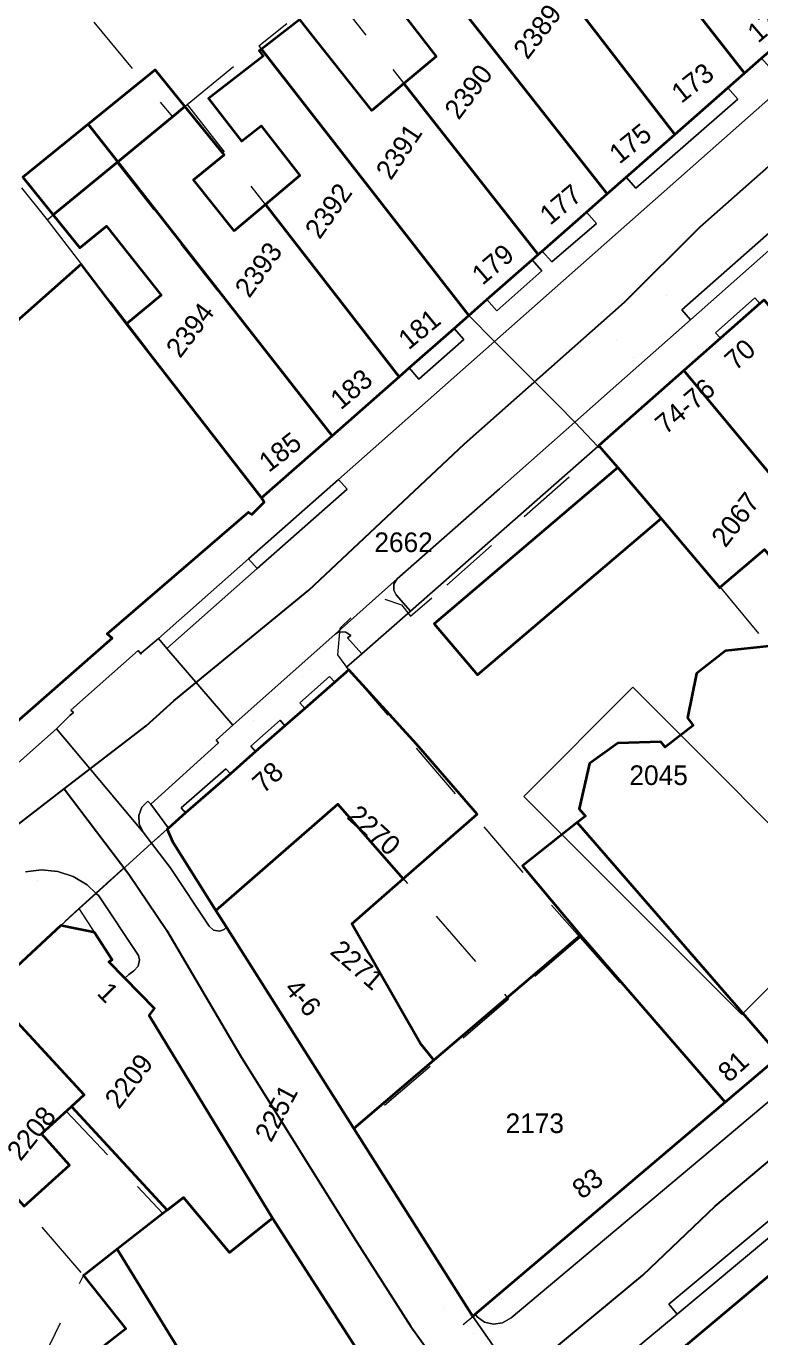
# Model space of a CAD drawing. Header units: metres. Extents: x 0 to 105485, y 0 to 425721.
# Drawn here: x 105034.7 to 105068.4, y 425557.7 to 425617.8 of the extents above; entities that cross this region are included whole.
import ezdxf
from ezdxf.enums import TextEntityAlignment as Align

# ---------------------------------------------------------------- set-up
doc = ezdxf.new("R2010")
doc.units = ezdxf.units.M
doc.header["$MEASUREMENT"] = 0
doc.linetypes.add('KG-PERCEEL-SO', pattern=[19, 5.5, -4, 5.5, -4])
for name, color, linetype, lineweight in [('B-XX-GR-STRUIK-G', 90, 'Continuous', 13), ('B-XX-IE-MEUBILAIR-G', 7, 'Continuous', 18), ('B-XX-IE-MEUBILAIR_WEGMEUBILAIR_AFVALBAK-G', 7, 'Continuous', 18), ('B-XX-KG-GRENS_PERCEEL-G', 150, 'KG-PERCEEL-SO', 18), ('B-XX-KG-GRENS_PERCEEL-T', 150, 'KG-PERCEEL-SO', 18), ('B-XX-OG-BEBOUWING-G', 7, 'Continuous', 35), ('B-XX-OG-BEBOUWING_HUISNUMMER-T', 7, 'Continuous', 18), ('B-XX-OG-GRENS-G', 7, 'Continuous', 18), ('B-XX-OG-TERREIN_ERF-G', 7, 'Continuous', 18), ('B-XX-VH-OPENVERHARDING-G', 90, 'Continuous', 18), ('B-XX-VW-MARKERING-G', 7, 'Continuous', 18)]:
    doc.layers.add(name, color=color, linetype=linetype, lineweight=lineweight)
doc.layers.add('GIS-WEGVAKKEN', color=2, linetype='Continuous')

msp = doc.modelspace()

# ---------------------------------------------------------------- linework, layer by layer
at = {"layer": 'B-XX-GR-STRUIK-G', "ltscale": 0.5}
for points in [[(105066.862, 425614.994), (105064.421, 425612.848), (105062.2, 425610.896), (105062.645, 425610.39), (105067.32, 425614.474)], [(105060.382, 425609.298), (105058.344, 425607.507), (105058.784, 425607.007), (105060.839, 425608.777)], [(105057.886, 425607.104), (105055.813, 425605.282), (105056.269, 425604.764), (105058.332, 425606.598)], [(105068.328, 425605.107), (105068.102, 425605.363), (105066.299, 425603.762), (105066.521, 425603.511)], [(105054.305, 425603.957), (105052.245, 425602.146), (105052.695, 425601.635), (105054.749, 425603.452)], [(105048.832, 425587.741), (105048.602, 425588.003), (105047.232, 425586.788), (105047.456, 425586.533)], [(105046.554, 425585.741), (105046.332, 425585.993), (105044.984, 425584.804), (105045.203, 425584.554)], [(105044.048, 425583.54), (105043.847, 425583.769), (105041.8, 425581.968), (105041.999, 425581.741)]]:
    msp.add_lwpolyline(points, close=True, dxfattribs=at)
at = {"layer": 'B-XX-IE-MEUBILAIR-G', "color": 0, "true_color": 0x604a38}
for points in [[(105068.208, 425614, 3.718), (105068.208, 425614, 5.218)], [(105065.255, 425612.001, 3.74), (105065.255, 425612.001, 6.74)], [(105064.067, 425605.473, 3.801), (105064.067, 425605.473, 6.801)], [(105057.559, 425604.603, 3.777), (105057.559, 425604.603, 5.277)], [(105064.803, 425604.67, 3.881), (105064.803, 425604.67, 6.881)], [(105061.76, 425603.417, 3.817), (105061.76, 425603.417, 6.817)], [(105062.511, 425602.617, 3.861), (105062.511, 425602.617, 6.861)], [(105062.465, 425601.989, 3.882), (105062.465, 425601.989, 5.382)], [(105047.783, 425595.964, 3.941), (105047.783, 425595.964, 5.441)], [(105043.914, 425594.447, 4.017), (105043.914, 425594.447, 5.517)], [(105051.401, 425592.485, 3.894), (105051.401, 425592.485, 5.394)], [(105047.723, 425588.338, 3.926), (105047.723, 425588.338, 5.426)], [(105046.726, 425588.063, 3.967), (105046.726, 425588.063, 5.467)], [(105047.365, 425588.019, 3.967), (105047.365, 425588.019, 6.967)], [(105045.111, 425585.999, 3.963), (105045.111, 425585.999, 6.963)], [(105042.874, 425583.992, 4.071), (105042.874, 425583.992, 7.071)], [(105036.72, 425582.82, 4.011), (105036.72, 425582.82, 5.511)], [(105040.565, 425581.941, 4.072), (105040.565, 425581.941, 7.072)], [(105041.167, 425579.388, 4.043), (105041.167, 425579.388, 5.543)], [(105035.195, 425578.642, 4.124), (105035.195, 425578.642, 7.124)], [(105037.756, 425577.486, 4.128), (105037.756, 425577.486, 7.128)], [(105066.054, 425566.237, 3.895), (105066.054, 425566.237, 5.395)], [(105053.835, 425559.077, 4.001), (105053.835, 425559.077, 5.501)], [(105055.215, 425557.857, 3.972), (105055.215, 425557.857, 6.972)]]:
    msp.add_polyline3d(points, dxfattribs=at)
at = {"layer": 'B-XX-IE-MEUBILAIR_WEGMEUBILAIR_AFVALBAK-G', "color": 0, "true_color": 0x604a38}
msp.add_polyline3d([(105036.068, 425576.407, 4.213), (105036.068, 425576.407, 5.713)], dxfattribs=at)
at = {"layer": 'B-XX-KG-GRENS_PERCEEL-G', "ltscale": 0.5, "flags": 128}
for points in [[(105025.662, 425632.62), (105041.396, 425613.657)], [(105058.3, 425627.597), (105067.618, 425615.658)], [(105055.078, 425624.942), (105064.421, 425612.848)], [(105051.773, 425622.269), (105061.337, 425610.137)], [(105048.565, 425619.574), (105058.159, 425607.344)], [(105045.35, 425616.924), (105046.632, 425617.949)], [(105067.618, 425615.658), (105070.746, 425618.407)], [(105042.075, 425614.226), (105045.35, 425616.924)], [(105045.35, 425616.924), (105054.978, 425604.548)], [(105064.421, 425612.848), (105067.618, 425615.658)], [(105041.396, 425613.657), (105042.075, 425614.226)], [(105042.075, 425614.226), (105051.784, 425601.741)], [(105038.844, 425611.563), (105041.396, 425613.657)], [(105061.337, 425610.137), (105064.421, 425612.848)], [(105035.654, 425608.934), (105038.844, 425611.563)], [(105038.844, 425611.563), (105048.701, 425599.031)], [(105034.481, 425610.407), (105035.654, 425608.934)], [(105058.159, 425607.344), (105061.337, 425610.137)], [(105035.654, 425608.934), (105045.473, 425596.194)], [(105054.978, 425604.548), (105058.159, 425607.344)], [(105064.84, 425602.02), (105068.523, 425605.267)], [(105051.784, 425601.741), (105054.978, 425604.548)], [(105048.701, 425599.031), (105051.784, 425601.741)], [(105064.84, 425602.02), (105060.898, 425598.544), (105061.048, 425598.455)], [(105064.84, 425602.02), (105073.459, 425591.672)], [(105045.473, 425596.194), (105048.701, 425599.031)], [(105053.969, 425592.188), (105061.048, 425598.455)], [(105061.048, 425598.455), (105066.51, 425592.09)], [(105021.829, 425574.916), (105022.543, 425575.483), (105022.424, 425575.691), (105028.729, 425581.332), (105028.878, 425581.213), (105038.633, 425589.749), (105038.395, 425589.957), (105044.878, 425595.538), (105045.028, 425595.419), (105045.593, 425595.986), (105045.473, 425596.194)], [(105049.478, 425588.308), (105048.984, 425588.983), (105049.084, 425590.216), (105050.637, 425591.702), (105051.894, 425591.284), (105052.312, 425590.761), (105053.969, 425592.188)], [(105066.51, 425592.09), (105068.748, 425589.384), (105068.867, 425589.443), (105069.741, 425588.425)], [(105041.15, 425580.996), (105049.478, 425588.308)], [(105049.478, 425588.308), (105058.134, 425578.225), (105060.091, 425576.024)], [(105043.39, 425577.266), (105048.982, 425582.141), (105056.808, 425573.203)], [(105037.108, 425577.362), (105041.15, 425580.996)], [(105041.15, 425580.996), (105041.39, 425580.43), (105043.39, 425577.266)], [(105066.739, 425568.474), (105071.131, 425572.201), (105071.221, 425572.052), (105076.515, 425576.529), (105076.425, 425576.678), (105078.201, 425578.171)], [(105033.001, 425573.512), (105037.108, 425577.362)], [(105037.108, 425577.362), (105038.629, 425575.004), (105038.48, 425574.915), (105040.569, 425572.774), (105040.331, 425572.445), (105043.288, 425567.566)], [(105043.39, 425577.266), (105049.778, 425567.162)], [(105060.091, 425576.024), (105056.808, 425573.203)], [(105060.091, 425576.024), (105066.739, 425568.474)], [(105036.526, 425568.06), (105037.342, 425568.815), (105033.001, 425573.512)], [(105056.808, 425573.203), (105049.778, 425567.162)], [(105029.057, 425569.814), (105034.585, 425563.691), (105037.314, 425560.526)], [(105061.979, 425554.838), (105074.002, 425564.957), (105079.411, 425569.491)], [(105036.526, 425568.06), (105040.956, 425563.375)], [(105055.159, 425558.65), (105066.739, 425568.474)], [(105043.288, 425567.566), (105045.977, 425563.162)], [(105049.778, 425567.162), (105055.159, 425558.65)], [(105040.956, 425563.375), (105041.894, 425564.108), (105044.014, 425561.58), (105045.977, 425563.162)], [(105037.314, 425560.526), (105040.956, 425563.375)], [(105045.977, 425563.162), (105051.084, 425555.218)], [(105035.061, 425555.884), (105037.314, 425560.526)], [(105051.084, 425555.218), (105055.159, 425558.65)]]:
    msp.add_lwpolyline(points, dxfattribs=at)
at = {"layer": 'B-XX-OG-BEBOUWING-G', "ltscale": 0.5}
for points in [[(105064.611, 425626.206), (105063.117, 425624.939), (105060.908, 425627.586), (105059.84, 425628.863), (105058.303, 425627.599), (105058.764, 425626.987), (105067.618, 425615.658), (105068.405, 425616.35), (105069.07, 425616.934), (105070.683, 425618.352), (105070.746, 425618.407)], [(105058.764, 425626.987), (105058.303, 425627.599), (105057.418, 425626.87), (105057.608, 425626.644), (105055.259, 425624.682), (105056.231, 425623.518), (105057.636, 425624.691), (105059.875, 425622.015), (105058.352, 425620.759), (105064.421, 425612.848), (105066.862, 425614.994), (105067.618, 425615.658)], [(105058.352, 425620.759), (105056.87, 425619.536), (105054.78, 425622.184), (105054.393, 425621.885), (105053.707, 425622.658), (105053.807, 425622.729), (105053.481, 425623.191), (105053.687, 425623.337), (105053.472, 425623.643), (105051.833, 425622.318), (105051.988, 425622.099), (105051.943, 425622.067), (105061.331, 425610.132), (105062.2, 425610.896), (105064.421, 425612.848)], [(105051.943, 425622.067), (105050.197, 425620.834), (105051.331, 425619.23), (105053.48, 425616.433), (105052.008, 425615.194), (105058.159, 425607.344), (105058.344, 425607.507), (105060.382, 425609.298), (105061.331, 425610.132)], [(105054.978, 425604.548), (105055.813, 425605.282), (105057.886, 425607.104), (105058.159, 425607.344), (105052.008, 425615.194), (105050.536, 425613.956), (105047.73, 425617.496), (105047.236, 425618.132), (105045.477, 425616.768)], [(105054.978, 425604.548), (105045.477, 425616.768), (105045.368, 425616.684), (105045.549, 425616.45), (105043.046, 425614.509), (105044.565, 425612.55), (105045.462, 425613.245), (105047.235, 425610.972), (105045.653, 425609.636), (105051.784, 425601.741), (105052.245, 425602.146), (105054.305, 425603.957)], [(105041.968, 425614.136), (105040.601, 425615.82), (105037.532, 425613.328), (105038.886, 425611.597), (105041.396, 425613.657)], [(105045.653, 425609.636), (105044.231, 425608.435), (105042.352, 425610.773), (105043.766, 425611.921), (105041.968, 425614.136), (105041.396, 425613.657), (105038.886, 425611.597), (105048.71, 425599.039), (105051.784, 425601.741)], [(105038.886, 425611.597), (105037.532, 425613.328), (105034.528, 425610.89), (105035.931, 425609.162)], [(105038.886, 425611.597), (105035.931, 425609.162), (105037.151, 425607.659), (105038.368, 425608.647), (105040.87, 425605.48), (105039.293, 425604.167), (105045.473, 425596.194), (105048.71, 425599.039)], [(105045.473, 425596.194), (105039.293, 425604.167), (105037.204, 425606.903), (105013.411, 425585.803), (105021.703, 425575.08), (105021.829, 425574.916), (105022.543, 425575.483), (105022.424, 425575.691), (105028.729, 425581.332), (105028.878, 425581.213), (105038.633, 425589.749), (105038.395, 425589.957), (105044.878, 425595.538), (105045.028, 425595.419), (105045.593, 425595.986)], [(105068.517, 425605.274), (105068.328, 425605.107), (105066.521, 425603.511), (105064.837, 425602.023), (105073.267, 425591.906), (105074.967, 425593.356), (105071.922, 425596.925), (105073.982, 425598.714)], [(105064.837, 425602.023), (105060.944, 425598.583), (105061.051, 425598.458), (105061.806, 425597.576), (105063.806, 425595.243), (105066.484, 425592.064), (105066.51, 425592.09), (105068.532, 425593.821), (105071.398, 425590.312), (105073.267, 425591.906)], [(105063.806, 425595.243), (105061.806, 425597.576), (105053.388, 425590.407), (105055.379, 425588.068)], [(105078.201, 425578.171), (105072.36, 425585.011), (105072.538, 425585.167), (105068.867, 425589.443), (105068.748, 425589.384), (105066.753, 425589.172), (105065.414, 425588.127), (105065.001, 425586.101), (105065.269, 425585.744), (105063.99, 425584.758), (105063.781, 425584.996), (105061.816, 425584.933), (105060.507, 425584.008), (105060.034, 425581.922), (105060.332, 425581.595), (105059.954, 425581.298), (105069.238, 425570.595), (105071.131, 425572.201), (105071.221, 425572.052), (105076.515, 425576.529), (105076.425, 425576.678)], [(105052.582, 425584.888), (105049.478, 425588.308), (105048.832, 425587.741), (105047.456, 425586.533), (105046.554, 425585.741), (105045.203, 425584.554), (105044.048, 425583.54), (105041.999, 425581.741), (105041.208, 425581.047), (105041.15, 425580.996), (105041.39, 425580.43), (105043.39, 425577.266), (105048.982, 425582.141), (105051.976, 425578.722), (105055.358, 425581.676)], [(105051.976, 425578.722), (105048.982, 425582.141), (105043.39, 425577.266), (105043.877, 425576.496), (105049.707, 425567.273), (105053.382, 425570.4), (105052.754, 425571.186), (105049.617, 425576.661)], [(105069.238, 425570.595), (105059.954, 425581.298), (105057.438, 425579.317), (105060.109, 425576.127), (105066.739, 425568.474)], [(105039.217, 425574.159), (105038.48, 425574.915), (105038.629, 425575.004), (105037.823, 425576.254), (105037.622, 425576.296), (105036.705, 425576.488), (105036.273, 425576.579), (105035.376, 425575.738), (105034.034, 425574.48), (105033.001, 425573.512), (105037.342, 425568.815), (105036.76, 425568.276), (105041.151, 425563.526), (105041.894, 425564.108), (105044.014, 425561.58), (105045.977, 425563.162), (105043.288, 425567.566), (105042.34, 425569.131), (105041.748, 425570.109), (105041.411, 425570.664), (105040.331, 425572.445), (105040.569, 425572.774)], [(105053.382, 425570.4), (105049.707, 425567.273), (105055.159, 425558.65), (105055.274, 425558.748), (105066.739, 425568.474), (105060.109, 425576.127)], [(105033.001, 425573.512), (105032.733, 425573.261), (105030.759, 425571.41), (105029.057, 425569.814), (105034.595, 425563.703), (105036.679, 425565.588), (105035.396, 425567.016), (105036.76, 425568.276), (105037.342, 425568.815)], [(105045.546, 425550.838), (105051.084, 425555.218), (105045.977, 425563.162), (105044.014, 425561.58), (105041.894, 425564.108), (105041.151, 425563.526), (105040.955, 425563.373), (105038.859, 425561.734)], [(105038.859, 425561.734), (105037.418, 425560.607), (105037.314, 425560.526), (105039.254, 425558.086), (105034.941, 425554.713), (105035.717, 425553.523), (105040.007, 425546.458), (105045.546, 425550.838)], [(105074.244, 425554.739), (105069.297, 425560.99), (105061.979, 425554.838), (105060.451, 425553.134), (105064.265, 425546.98), (105072.431, 425553.3)]]:
    msp.add_lwpolyline(points, close=True, dxfattribs=at)
at = {"layer": 'B-XX-OG-GRENS-G'}
msp.add_polyline3d([(105062.5, 425587.5, 4.043), (105072.5, 425577.5, 3.919), (105067.5, 425572.5, 3.988), (105057.5, 425582.5, 4.085)], close=True, dxfattribs=at)
at = {"layer": 'B-XX-OG-TERREIN_ERF-G', "ltscale": 0.5}
for points in [[(105013.411, 425585.803), (105037.204, 425606.903), (105039.293, 425604.167), (105040.87, 425605.48), (105038.368, 425608.647), (105037.151, 425607.659), (105035.931, 425609.162), (105034.528, 425610.89), (105037.532, 425613.328), (105040.601, 425615.82), (105041.968, 425614.136), (105043.766, 425611.921), (105042.352, 425610.773), (105044.231, 425608.435), (105045.653, 425609.636), (105047.235, 425610.972), (105045.462, 425613.245), (105044.565, 425612.55), (105043.046, 425614.509), (105045.549, 425616.45), (105045.368, 425616.684), (105045.477, 425616.768), (105047.236, 425618.132), (105047.73, 425617.496), (105050.536, 425613.956), (105052.008, 425615.194), (105053.48, 425616.433), (105051.331, 425619.23)], [(105068.532, 425593.821), (105066.51, 425592.09), (105066.484, 425592.064), (105063.806, 425595.243), (105055.379, 425588.068), (105053.388, 425590.407), (105061.806, 425597.576), (105061.051, 425598.458), (105060.944, 425598.583), (105060.899, 425598.544), (105052.313, 425591), (105050.084, 425589.042), (105049.378, 425588.422), (105049.478, 425588.308), (105052.582, 425584.888), (105055.358, 425581.676), (105051.976, 425578.722), (105049.617, 425576.661), (105052.754, 425571.186), (105053.382, 425570.4), (105060.109, 425576.127), (105057.438, 425579.317), (105059.954, 425581.298), (105060.332, 425581.595), (105060.034, 425581.922), (105060.507, 425584.008), (105061.816, 425584.933), (105063.781, 425584.996), (105063.99, 425584.758), (105065.269, 425585.744), (105065.001, 425586.101), (105065.414, 425588.127), (105066.753, 425589.172), (105068.748, 425589.384)], [(105032.632, 425551.201), (105035.717, 425553.523), (105034.941, 425554.713), (105039.254, 425558.086), (105037.314, 425560.526), (105037.418, 425560.607), (105038.859, 425561.734), (105040.955, 425563.373), (105041.151, 425563.526), (105036.76, 425568.276), (105035.396, 425567.016), (105036.679, 425565.588), (105034.595, 425563.703)]]:
    msp.add_lwpolyline(points, dxfattribs=at)
at = {"layer": 'B-XX-VH-OPENVERHARDING-G', "ltscale": 0.5}
for points in [[(105077.517, 425615.281), (105081.639, 425618.922), (105085.761, 425622.563), (105089.883, 425626.204), (105089.486, 425626.654), (105085.364, 425623.013), (105081.242, 425619.372), (105077.119, 425615.731), (105072.997, 425612.09), (105068.875, 425608.449), (105064.753, 425604.808), (105065.15, 425604.358), (105069.272, 425607.999), (105073.394, 425611.64)], [(105056.389, 425596.604), (105059.848, 425599.665), (105059.04, 425600.474), (105058.439, 425601.076), (105056.159, 425603.363), (105049.005, 425597.037), (105049.401, 425596.587), (105045.281, 425592.943), (105041.141, 425589.283), (105044.167, 425585.772), (105048.859, 425589.942), (105051.692, 425592.477)], [(105060.899, 425598.544), (105059.848, 425599.665), (105056.389, 425596.604), (105051.692, 425592.477), (105051.539, 425592.238), (105051.537, 425591.954), (105051.649, 425591.749), (105052.313, 425591)], [(105045.281, 425592.943), (105049.401, 425596.587), (105049.005, 425597.037), (105044.883, 425593.393), (105040.749, 425589.737), (105041.141, 425589.283)], [(105052.313, 425591), (105051.649, 425591.749), (105051.537, 425591.954), (105051.539, 425592.238), (105051.692, 425592.477), (105048.859, 425589.942), (105049.059, 425590.045), (105049.338, 425590.033), (105049.566, 425589.873), (105049.418, 425589.771), (105050.084, 425589.042)], [(105044.167, 425585.772), (105041.141, 425589.283), (105040.749, 425589.737), (105039.982, 425589.089), (105039.959, 425589.013), (105039.821, 425589.186), (105036.734, 425586.457), (105036.85, 425586.346), (105036.682, 425586.209), (105036.082, 425585.594), (105040.056, 425580.86), (105039.871, 425581.233), (105039.854, 425581.627), (105039.993, 425581.997), (105040.267, 425582.281), (105040.399, 425582.134), (105043.51, 425584.951), (105043.401, 425585.07)], [(105046.332, 425585.993), (105046.554, 425585.741), (105047.456, 425586.533), (105047.232, 425586.788), (105048.602, 425588.003), (105048.832, 425587.741), (105049.478, 425588.308), (105049.378, 425588.422), (105050.084, 425589.042), (105049.418, 425589.771), (105049.566, 425589.873), (105049.338, 425590.033), (105049.059, 425590.045), (105048.859, 425589.942), (105044.167, 425585.772), (105043.401, 425585.07), (105043.51, 425584.951), (105040.399, 425582.134), (105041.208, 425581.047), (105041.999, 425581.741), (105041.8, 425581.968), (105043.847, 425583.769), (105044.048, 425583.54), (105045.203, 425584.554), (105044.984, 425584.804)], [(105040.399, 425582.134), (105040.267, 425582.281), (105039.993, 425581.997), (105039.854, 425581.627), (105039.871, 425581.233), (105040.056, 425580.86), (105040.439, 425580.352), (105041.15, 425580.996), (105041.208, 425581.047)], [(105041.15, 425580.996), (105040.439, 425580.352), (105041.282, 425579.233), (105043.078, 425576.54), (105043.282, 425576.356), (105043.554, 425576.313), (105043.76, 425576.391), (105043.877, 425576.496), (105043.39, 425577.266), (105041.39, 425580.43)], [(105037.9, 425578.052), (105036.826, 425577.079), (105036.273, 425576.579), (105036.705, 425576.488), (105037.622, 425576.296), (105037.823, 425576.254), (105038.629, 425575.004), (105038.48, 425574.915), (105039.217, 425574.159), (105039.389, 425574.327), (105039.63, 425574.494), (105039.829, 425574.713), (105039.888, 425575.003), (105039.838, 425575.197), (105038.023, 425577.938)], [(105077.77, 425569.767), (105077.386, 425570.228), (105072.991, 425566.574), (105068.572, 425562.9), (105064.146, 425559.219), (105064.529, 425558.758), (105068.956, 425562.439), (105073.375, 425566.112)]]:
    msp.add_lwpolyline(points, close=True, dxfattribs=at)
for points in [[(105070.683, 425618.352), (105069.07, 425616.934), (105069.522, 425616.42), (105068.857, 425615.835), (105068.405, 425616.35), (105067.618, 425615.658), (105066.862, 425614.994), (105067.32, 425614.474), (105062.645, 425610.39), (105062.2, 425610.896), (105061.331, 425610.132), (105060.382, 425609.298), (105060.839, 425608.777), (105058.784, 425607.007), (105058.344, 425607.507), (105058.159, 425607.344), (105057.886, 425607.104), (105058.332, 425606.598), (105056.269, 425604.764), (105055.813, 425605.282), (105054.978, 425604.548), (105056.159, 425603.363), (105078.447, 425623.073)], [(105078.447, 425623.073), (105056.159, 425603.363), (105058.439, 425601.076), (105059.04, 425600.474), (105059.848, 425599.665), (105061.466, 425601.098), (105065.15, 425604.358), (105064.753, 425604.808), (105068.875, 425608.449), (105072.997, 425612.09), (105077.119, 425615.731), (105081.242, 425619.372)], [(105069.272, 425607.999), (105065.15, 425604.358), (105061.466, 425601.098), (105059.848, 425599.665), (105060.899, 425598.544), (105060.944, 425598.583), (105064.837, 425602.023), (105066.521, 425603.511), (105066.299, 425603.762), (105068.102, 425605.363), (105068.328, 425605.107), (105068.517, 425605.274)], [(105031.022, 425581.118), (105036.082, 425585.594), (105036.682, 425586.209), (105036.85, 425586.346), (105036.734, 425586.457), (105039.821, 425589.186), (105039.959, 425589.013), (105039.982, 425589.089), (105040.749, 425589.737), (105044.883, 425593.393), (105049.005, 425597.037), (105056.159, 425603.363), (105054.978, 425604.548), (105054.305, 425603.957), (105054.749, 425603.452), (105052.695, 425601.635), (105052.245, 425602.146), (105051.784, 425601.741), (105048.71, 425599.039), (105045.473, 425596.194), (105045.593, 425595.986), (105045.028, 425595.419), (105044.878, 425595.538), (105038.395, 425589.957), (105038.633, 425589.749), (105028.878, 425581.213)], [(105034.657, 425579.043), (105035.395, 425579.127), (105036.134, 425579.051), (105036.839, 425578.82), (105037.479, 425578.443), (105037.9, 425578.052), (105040.439, 425580.352), (105040.056, 425580.86), (105036.082, 425585.594), (105031.022, 425581.118)], [(105059.437, 425552.528), (105055.159, 425558.65), (105049.707, 425567.273), (105043.877, 425576.496), (105043.76, 425576.391), (105043.554, 425576.313), (105043.282, 425576.356), (105043.078, 425576.54), (105041.282, 425579.233), (105040.439, 425580.352), (105037.9, 425578.052), (105038.023, 425577.938), (105039.838, 425575.197), (105039.888, 425575.003), (105039.829, 425574.713), (105039.63, 425574.494), (105039.389, 425574.327), (105039.217, 425574.159), (105040.569, 425572.774), (105040.331, 425572.445), (105041.411, 425570.664), (105041.748, 425570.109), (105042.34, 425569.131), (105043.288, 425567.566), (105045.977, 425563.162), (105051.084, 425555.218)], [(105034.034, 425574.48), (105035.376, 425575.738), (105036.273, 425576.579), (105036.826, 425577.079), (105037.9, 425578.052), (105037.479, 425578.443), (105036.839, 425578.82), (105036.134, 425579.051), (105035.395, 425579.127), (105034.657, 425579.043)], [(105060.408, 425555.331), (105064.529, 425558.758), (105064.146, 425559.219), (105068.572, 425562.9), (105072.991, 425566.574), (105077.386, 425570.228), (105077.77, 425569.767), (105078.353, 425570.252), (105082.148, 425573.425), (105082.359, 425573.601), (105082.54, 425573.753), (105079.381, 425577.488), (105079.016, 425577.179), (105066.054, 425566.237), (105056.925, 425558.589), (105056.526, 425558.349), (105056.111, 425558.291), (105055.703, 425558.391), (105055.362, 425558.635), (105055.274, 425558.748), (105055.159, 425558.65), (105059.437, 425552.528)], [(105069.238, 425570.595), (105066.739, 425568.474), (105055.274, 425558.748), (105055.362, 425558.635), (105055.703, 425558.391), (105056.111, 425558.291), (105056.526, 425558.349), (105056.925, 425558.589), (105066.054, 425566.237), (105079.016, 425577.179)], [(105068.956, 425562.439), (105064.529, 425558.758), (105060.408, 425555.331)], [(105061.979, 425554.838), (105069.297, 425560.99)]]:
    msp.add_lwpolyline(points, dxfattribs=at)
at = {"layer": 'B-XX-VW-MARKERING-G', "color": 0, "ltscale": 0.5, "true_color": 0x808080}
msp.add_polyline3d([(105044.883, 425593.393, 4.035), (105045.281, 425592.943, 3.974)], dxfattribs=at)
at = {"layer": 'GIS-WEGVAKKEN'}
for points in [[(105036.425, 425582.843), (105040.19, 425585.74), (105041.45, 425586.88), (105047.64, 425591.95), (105054.78, 425598.66), (105062.12, 425605.16), (105065.59, 425608.62), (105087.61, 425628.1), (105091.48, 425631.11), (105099.43, 425638.07), (105106.42, 425643.8), (105124.91, 425660.06), (105132.6, 425665.93), (105134.32, 425667.47), (105138.326, 425671.991)], [(105055.24, 425554.133), (105062.96, 425560.54), (105066.28, 425563.71), (105110.92, 425601.26), (105114.83, 425604.17), (105125.933, 425613.519)], [(105030.28, 425578.11), (105036.425, 425582.843)], [(105036.425, 425582.843), (105039.39, 425578.93), (105041.14, 425576.35), (105044.51, 425570.6), (105049.72, 425562.26), (105052.33, 425558.18), (105055.24, 425554.133)]]:
    msp.add_lwpolyline(points, dxfattribs=at)

# ---------------------------------------------------------------- texts
at = {"layer": 'B-XX-KG-GRENS_PERCEEL-T'}
for s, rotation, p in [('2389', 52.9, (105058.121, 425617.583)), ('2390', 52.9, (105054.964, 425614.821)), ('2391', 56.3, (105051.777, 425612.075)), ('2392', 54.8, (105048.545, 425609.357)), ('2393', 54.4, (105045.333, 425606.659)), ('2394', 52.8, (105042.196, 425603.889)), ('2067', 52.6, (105067.203, 425595.198)), ('2270', 317.8, (105050.639, 425580.95)), ('2271', 318.9, (105049.874, 425574.769)), ('2209', 52.7, (105039.392, 425569.447)), ('2251', 62, (105046.15, 425567.985)), ('2208', 51.1, (105034.921, 425567.053))]:
    msp.add_text(s, height=0.9, rotation=rotation, dxfattribs=at).set_placement(p, align=Align.MIDDLE_CENTER)
for s, p in [('2662', (105051.991, 425594.153)), ('2045', (105063.684, 425583.47)), ('2173', (105058.006, 425567.51))]:
    msp.add_text(s, height=0.9, dxfattribs=at).set_placement(p, align=Align.MIDDLE_CENTER)
at = {"layer": 'B-XX-OG-BEBOUWING_HUISNUMMER-T'}
for s, rotation, p in [('171', 40.7, (105068.714, 425618.008)), ('173', 38.2, (105065.237, 425615.227)), ('175', 39.1, (105062.38, 425612.444)), ('177', 39.8, (105059.192, 425609.647)), ('179', 40.6, (105056.08, 425606.904)), ('181', 39.5, (105052.711, 425603.931)), ('70', 42.1, (105067.409, 425602.767)), ('183', 39.9, (105049.592, 425601.18)), ('74-76', 40.2, (105064.891, 425600.399)), ('185', 37.9, (105046.325, 425598.296)), ('78', 42.5, (105045.76, 425583.38)), ('4-6', 309.8, (105047.38, 425573.275)), ('1', 314, (105038.446, 425573.511)), ('81', 42.5, (105067.103, 425570.12)), ('83', 37.5, (105060.422, 425564.753))]:
    msp.add_text(s, height=0.9, rotation=rotation, dxfattribs=at).set_placement(p, align=Align.MIDDLE_CENTER)

doc.saveas('drawing.dxf')
